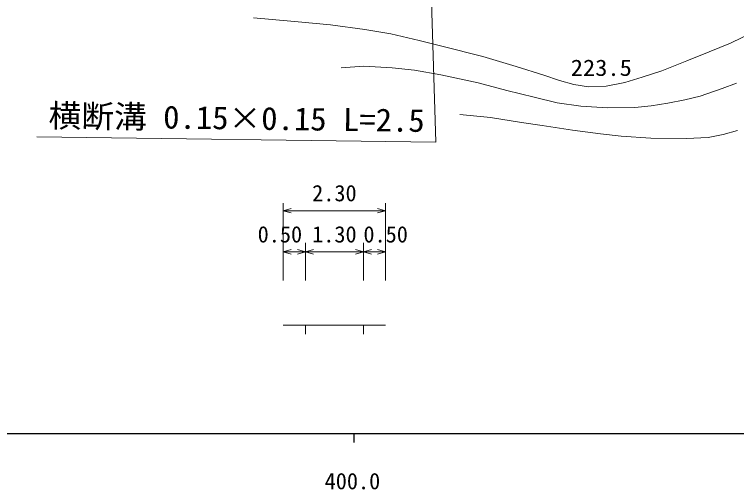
# Model space of a CAD drawing. Units: millimetres, scale not verified, with parts at other scales. Extents: x 40000 to 680000, y 20000 to 380000.
# Drawn here: x 429943 to 510918, y 198715 to 251932 of the extents above; entities that cross this region are included whole.
import ezdxf
from ezdxf.enums import TextEntityAlignment as Align

# ---------------------------------------------------------------- set-up
doc = ezdxf.new("R2010")
doc.units = ezdxf.units.MM
doc.header["$LTSCALE"] = 1000
doc.layers.add('M-TTL-BAND', color=7, linetype='Continuous', lineweight=25)
doc.layers.add('M-WORK', color=1, linetype='Continuous', lineweight=13)
doc.styles.add('ＭＳ ゴシック', font='')
doc.styles.get('ＭＳ ゴシック').set_extended_font_data('MS Gothic')

msp = doc.modelspace()

# ---------------------------------------------------------------- linework, layer by layer
at = {"layer": 'M-TTL-BAND'}
for p, q in [((40000, 205000), (579000, 205000)), ((468000, 205000), (468000, 204000))]:
    msp.add_line(p, q, dxfattribs=at)
at = {"layer": 'M-WORK'}
for p, q in [((456761, 251544), (461347, 251133)), ((461347, 251133), (465380, 250773)), ((465380, 250773), (469246, 250246)), ((469246, 250246), (472162, 249771)), ((472162, 249771), (475335, 249000)), ((510247, 248731), (513137, 250118)), ((475335, 249000), (477865, 248397)), ((507832, 247742), (510247, 248731)), ((477865, 248397), (482476, 247228)), ((482476, 247228), (486201, 246098)), ((505340, 246727), (507832, 247742)), ((502527, 245622), (505340, 246727)), ((466592, 245951), (469124, 246143)), ((469124, 246143), (472317, 245960)), ((472317, 245960), (474803, 245694)), ((474803, 245694), (477739, 245180)), ((486201, 246098), (489310, 245134)), ((500343, 244903), (502527, 245622)), ((477739, 245180), (481941, 244281)), ((489310, 245134), (491057, 244543)), ((498391, 244325), (500343, 244903)), ((481941, 244281), (485171, 243418)), ((491057, 244543), (492688, 244068)), ((492688, 244068), (494332, 243811)), ((494332, 243811), (496297, 243914)), ((496297, 243914), (498391, 244325)), ((509301, 243639), (510924, 244226)), ((485171, 243418), (488208, 242657)), ((506823, 242794), (509301, 243639)), ((488208, 242657), (490804, 242042)), ((503218, 242005), (505126, 242354)), ((505126, 242354), (506823, 242794)), ((490804, 242042), (493465, 241657)), ((493465, 241657), (496447, 241473)), ((496447, 241473), (499502, 241492)), ((499502, 241492), (501328, 241712)), ((501328, 241712), (503218, 242005)), ((479897, 240734), (483320, 240386)), ((483320, 240386), (486791, 239822)), ((486791, 239822), (489126, 239496)), ((489126, 239496), (492512, 238955)), ((492512, 238955), (495649, 238551)), ((509421, 238469), (511017, 238946)), ((495649, 238551), (497971, 238313)), ((497971, 238313), (501319, 238092)), ((501319, 238092), (505292, 238028)), ((505292, 238028), (507723, 238157)), ((507723, 238157), (509421, 238469)), ((460070, 222137), (460070, 230784)), ((471570, 222137), (471570, 230784)), ((460070, 229953), (460970, 230203)), ((471570, 229953), (470670, 230203)), ((460070, 229953), (471570, 229953)), ((460070, 229953), (460970, 229703)), ((471570, 229953), (470670, 229703)), ((462570, 222137), (462570, 226339)), ((469070, 222137), (469070, 226339)), ((460070, 225339), (460970, 225589)), ((460070, 225339), (462570, 225339)), ((460070, 225339), (460970, 225089)), ((462570, 225339), (461670, 225589)), ((462570, 225339), (461670, 225089)), ((462570, 225339), (463470, 225589)), ((462570, 225339), (469070, 225339)), ((462570, 225339), (463470, 225089)), ((469070, 225339), (468170, 225589)), ((469070, 225339), (468170, 225089)), ((469070, 225339), (469970, 225589)), ((469070, 225339), (471570, 225339)), ((469070, 225339), (469970, 225089)), ((471570, 225339), (470670, 225589)), ((471570, 225339), (470670, 225089)), ((462570, 217137), (460070, 217137)), ((462570, 217137), (469070, 217137)), ((462570, 217137), (462570, 216137)), ((469070, 217137), (471570, 217137)), ((469070, 217137), (469070, 216137))]:
    msp.add_line(p, q, dxfattribs=at)
msp.add_lwpolyline([(476086, 274000), (477208, 237633), (432441, 238225)], dxfattribs=at)

# ---------------------------------------------------------------- texts
at = {"layer": 'M-TTL-BAND', "style": 'ＭＳ ゴシック'}
msp.add_text('400.0', height=1833, dxfattribs=at).set_placement((467844, 198195), align=Align.BOTTOM_CENTER)
at = {"layer": 'M-WORK', "style": 'ＭＳ ゴシック', "width": 1.1}
msp.add_text('223.5', height=1833, dxfattribs=at).set_placement((492321, 244498), align=Align.BOTTOM_LEFT)
at = {"layer": 'M-WORK', "style": 'ＭＳ ゴシック', "width": 1.05}
msp.add_text('横断溝 0.15×0.15 L=2.5', height=2566, rotation=359.242, dxfattribs=at).set_placement((454829, 238279), align=Align.BOTTOM_CENTER)
at = {"layer": 'M-WORK', "style": 'ＭＳ ゴシック'}
for s, p in [('2.30', (465820, 230453)), ('0.50', (459710, 225839)), ('1.30', (465820, 225839)), ('0.50', (471570, 225839))]:
    msp.add_text(s, height=1833, dxfattribs=at).set_placement(p, align=Align.BOTTOM_CENTER)

doc.saveas('drawing.dxf')
